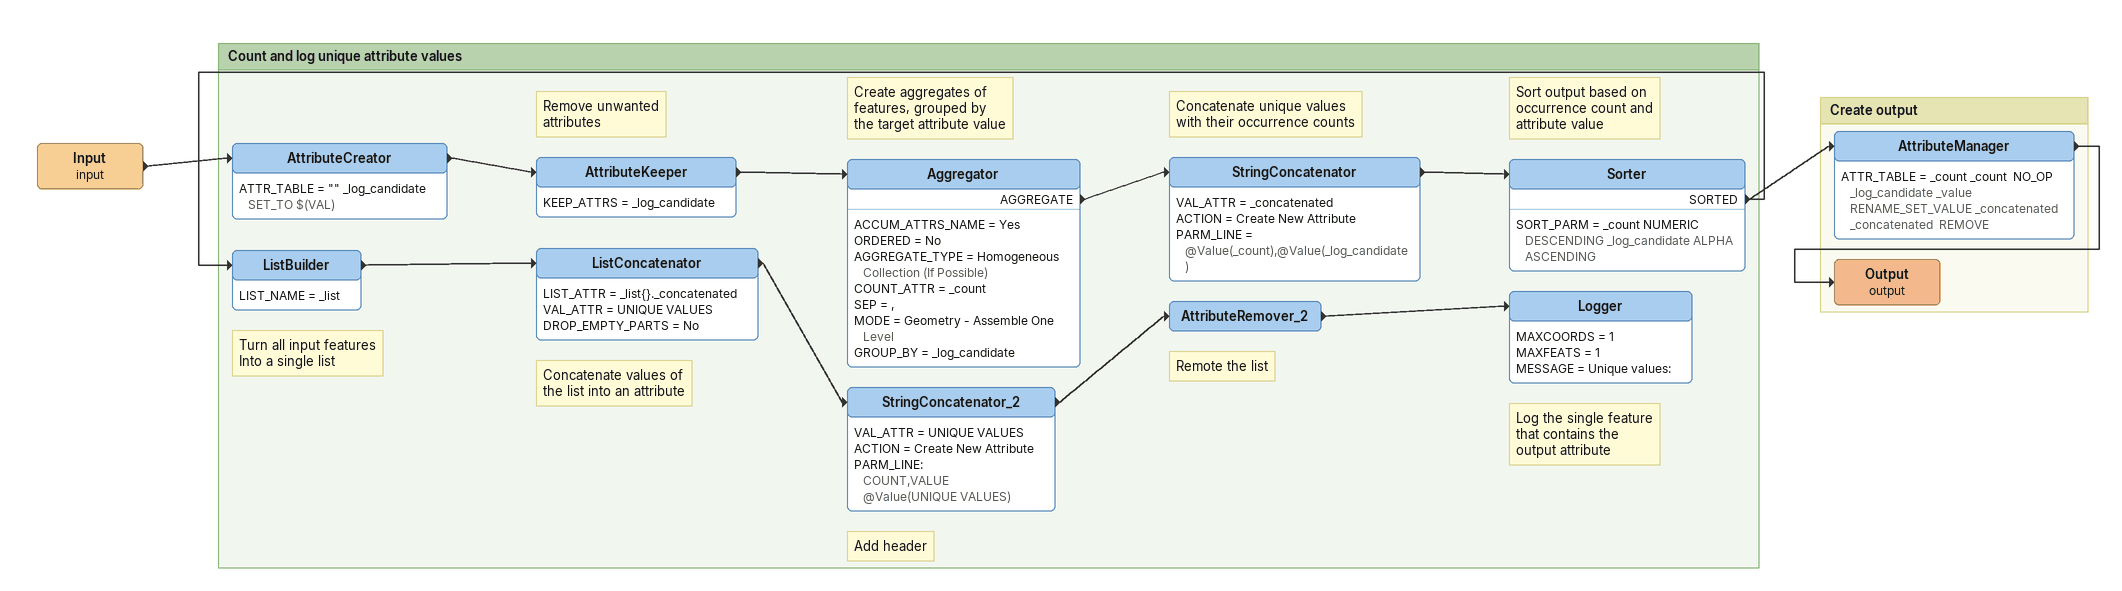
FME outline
Input (input)
    -> AttributeCreator

Bookmark: Count and log unique attribute values
AttributeCreator
    ATTR_TABLE = "" _log_candidate SET_TO $(VAL)
    -> AttributeKeeper
Note: Remove unwanted / attributes
AttributeKeeper
    KEEP_ATTRS = _log_candidate
    -> Aggregator
Note: Create aggregates of / features, grouped by / the target attribute value
Aggregator
    ACCUM_ATTRS_NAME = Yes
    ORDERED = No
    AGGREGATE_TYPE = Homogeneous Collection (If Possible)
    COUNT_ATTR = _count
    SEP = ,
    MODE = Geometry - Assemble One Level
    GROUP_BY = _log_candidate
    AGGREGATE -> StringConcatenator
Note: Concatenate unique values / with their occurrence counts
StringConcatenator
    VAL_ATTR = _concatenated
    ACTION = Create New Attribute
    PARM_LINE = @Value(_count),@Value(_log_candidate)
    -> Sorter
Note: Sort output based on / occurrence count and / attribute value
Sorter
    SORT_PARM = _count NUMERIC DESCENDING _log_candidate ALPHA ASCENDING
    SORTED -> ListBuilder
    SORTED -> AttributeManager
Note: Turn all input features / Into a single list
ListBuilder
    LIST_NAME = _list
    -> ListConcatenator
Note: Concatenate values of / the list into an attribute
ListConcatenator
    LIST_ATTR = _list{}._concatenated
    VAL_ATTR = UNIQUE VALUES
    DROP_EMPTY_PARTS = No
    -> StringConcatenator_2
Note: Add header
StringConcatenator_2
    VAL_ATTR = UNIQUE VALUES
    ACTION = Create New Attribute
    PARM_LINE:
      COUNT,VALUE
      @Value(UNIQUE VALUES)
    -> AttributeRemover_2
Note: Remote the list
AttributeRemover_2
    -> Logger
Note: Log the single feature / that contains the / output attribute
Logger
    MAXCOORDS = 1
    MAXFEATS = 1
    MESSAGE = Unique values:

Bookmark: Create output
AttributeManager
    ATTR_TABLE = _count _count  NO_OP _log_candidate _value  RENAME_SET_VALUE _concatenated _concatenated  REMOVE
    -> Output (output)
Output (output)
